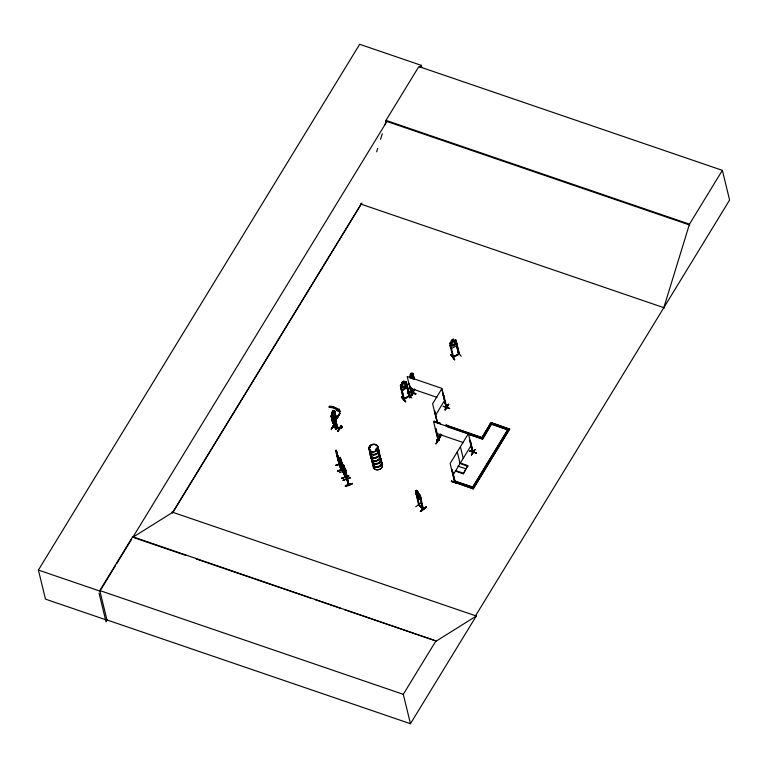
<?xml version="1.0" encoding="UTF-8"?>
<svg xmlns="http://www.w3.org/2000/svg" width="768" height="768" viewBox="0 0 768 768"><rect width="100%" height="100%" fill="white"/><g stroke="black" fill="none" stroke-linecap="round" stroke-linejoin="round"><path stroke-width="1.15" d="M335.51 416.438L332.861 420.768L335.51 416.438L335.462 414.365M454.666 482.285L455.184 481.392L454.637 482.237L450.144 463.526L468.403 433.642L433.613 421.747L438.106 440.429L438.835 440.669L436.051 428.822L435.341 428.813L435.926 429.014M455.251 481.824L454.56 481.862M473.251 452.438L470.246 440.515L469.651 440.323M332.995 421.862C341.222 410.323 329.856 424.79 333.149 421.795M333.888 422.813C334.838 420.893 332.294 424.493 333.043 422.698M414.672 389.232L412.522 392.669L413.05 391.862M412.848 391.766L412.522 392.611L411.446 387.984M334.33 411.139L334.637 410.64L335.818 418.195L336.403 417.734L333.331 423.59L336.49 417.821L336.806 418.272L336.499 418.781L336.202 418.205M336.893 417.84L337.21 417.274M451.43 481.046L458.016 483.398M332.659 426.979L339.197 429.168M332.813 426.691L339.322 428.957M339.341 428.928L332.851 426.682M409.354 391.632C422.669 395.501 412.31 394.666 409.334 391.373M409.315 391.43L415.853 393.619M437.491 422.554L434.486 410.592L437.386 422.582L437.453 421.882M437.27 421.891L437.606 422.352M445.997 407.318L446.621 407.126L443.827 395.28L443.242 395.078L446.438 407.885L446.122 407.117M446.141 407.818L446.448 407.232M446.141 407.779L441.994 388.406L407.203 376.512L411.792 395.29L412.541 395.242L411.696 395.222L409.046 383.386L412.349 395.414L411.763 395.213M446.554 407.635L446.064 407.52M337.334 417.61L338.957 414.989M334.512 421.738C333.149 419.107 337.661 426.845 336.518 428.611C336.701 428.621 335.021 429.475 334.781 424.214M335.03 419.914L335.904 419.578L337.258 427.344M335.904 419.578L335.453 420.134M336.154 429.082L334.022 421.094L336.278 429.005L335.626 428.784M337.67 426.941L336.806 427.19M369.85 447.014L370.358 446.794L370.09 447.216M376.954 449.309L375.984 449.174M376.32 449.606C374.899 448.426 377.069 450.95 377.165 449.136M377.213 449.328L376.944 449.126M415.92 490.906L415.478 490.954C427.344 500.275 417.408 504.01 415.488 490.838L419.357 505.296L416.035 493.267L418.666 505.133L423.216 509.299L420.115 497.088L422.755 508.867M420.883 498.864L420.758 499.949L417.283 496.589M404.246 398.765L403.488 398.995L404.102 398.611M406.742 386.659L409.19 396.163L406.32 384.49L406.723 383.981L409.699 395.798L403.632 399.36M404.285 399.264L401.309 387.437L400.762 387.792L403.67 399.619L400.445 385.584M408.902 395.539L409.517 395.146M409.661 395.309L408.989 395.741M337.805 416.698L339.043 414.826M412.637 378.96L412.272 374.227L411.59 374.669L411.197 373.104L411.619 374.563M402.307 390.394L406.906 387.456L407.299 385.613L407.011 387.523L402.317 390.518L401.347 389.491M339.504 464.813L339.158 463.968M338.909 464.054L339.235 464.333M340.858 468.979L341.424 469.872L336.154 450.23L336.912 452.448M343.104 471.898L339.85 457.517L342.912 470.4M344.746 476.227L345.37 477.043L343.152 471.187M345.36 476.918L342.797 471.302L345.101 477.072L342.307 464.851L345.082 477.12L345.178 476.496M346.742 479.51L346.867 478.896M347.136 479.77L343.795 467.741M348.816 483.821L349.066 484.742L344.822 468.365L337.728 470.87L337.91 471.418L344.947 469.325M332.976 410.611L331.21 416.122M456.979 343.939L456.605 345.754L451.632 348.413L450.595 347.28L449.731 343.421M456.365 344.87L458.688 354.384L459.408 354L452.832 357.245L458.496 353.914M455.923 342.72L456.384 342.24L455.798 342.547L458.726 354.403L459.005 353.424M459.302 353.578L452.947 357.187M401.443 397.267L405.677 401.846L401.472 396.998M419.03 505.046L418.877 504.47M419.184 504.854L418.723 504.422M422.803 508.253L423.331 508.694L418.81 504.47M334.022 421.094L333.888 421.594M335.587 420.038L337.296 427.411L335.376 419.357L334.915 419.875L335.798 419.568M433.978 421.45L440.506 423.667M450.758 355.085L454.675 359.837L451.018 354.701M376.627 151.805L377.693 148.406M380.525 139.354L382.301 133.69M385.133 124.637L385.987 120.384L418.877 66.566L722.362 170.342L729.6 200.035L475.517 615.83L476.227 616.08L436.31 641.059L344.582 609.696M663.83 307.67L689.472 224.17L722.362 170.342M410.102 377.779L410.122 374.928M333.706 423.13L339.917 413.309L336.154 418.454M334.166 422.438L335.376 423.12L333.811 422.122L333.274 423.072L334.877 423.974L335.414 423.024M472.858 451.968L472.886 452.467M473.184 452.486L472.426 452.198M333.437 422.726L331.622 416.573M335.962 416.573L336.067 418.301L336.95 417.197M335.856 418.138L335.117 415.123M342.278 464.688L340.022 457.421L340.733 459.235M412.042 388.637C414.643 396.403 412.474 388.762 409.958 397.843M340.147 427.229L340.858 425.952M418.522 504.653L423.427 509.117L419.952 495.053M329.347 406.33L330.557 406.829A5.933 2.659 26.6 0 1 337.718 409.574L337.382 410.246A5.933 2.659 26.6 0 0 330.211 407.51L329.011 407.011L329.952 406.234A6.931 3.101 26.6 0 1 337.67 408.922L339.187 409.248L340.138 411.312L339.802 411.984L336.518 410.448L336.864 409.766L340.138 411.312M329.693 407.587L330.029 406.906M329.05 407.002L329.616 406.915A6.931 3.101 26.6 0 1 337.325 409.594L337.987 410.112L338.304 409.421M337.987 410.112L339.187 409.248M339.648 413.645L333.11 423.456L336.442 417.821L334.502 410.554L333.35 411.926M339.917 413.309L336.624 418.877M338.918 414.874L339.254 414.269M403.824 399.562L409.699 395.77L406.368 381.773L400.886 384.691L400.368 385.603L401.414 389.443M400.416 385.651L400.925 384.739M455.578 471.168L463.306 473.818L467.76 465.6L460.022 462.96M334.934 421.459L334.57 421.805L337.21 417.485M334.637 421.843L337.709 416.794M338.582 415.718L339.61 413.818M340.253 427.114L341.011 425.722L337.853 431.405L341.635 425.914L341.27 425.597M440.477 423.408L433.949 421.2L440.477 423.456M443.251 406.272L449.798 408.499L443.165 406.358M337.795 416.707L335.875 419.952L336.259 419.299M414.451 389.155L409.699 397.776L413.386 392.208M443.827 395.28L443.126 395.28M445.814 406.579C447.648 406.934 445.325 405.83 445.987 406.992M448.723 404.333C442.406 416.966 445.296 405.072 448.733 404.342M437.827 440.189C430.483 453.994 447.293 424.253 436.406 443.078M436.474 443.136L439.757 437.28M438.038 440.074L438.95 440.477L438.154 439.786M452.17 470.093L454.896 482.362L452.17 470.093L455.27 481.882M452.093 470.669L452.4 470.17M469.536 440.515L470.352 440.794L472.886 452.928L469.824 441.216L470.246 440.515M469.843 451.229L476.573 453.11L470.026 450.912M472.272 451.718L473.04 451.709L472.55 452.429M471.293 447.043L472.234 451.776M471.398 455.078L474.826 449.443M475.133 449.558L471.446 455.059L474.864 449.462M458.054 483.427L451.315 481.507L451.45 480.989M476.544 453.101L469.776 450.989M332.803 423.226L331.056 416.064C334.186 419.04 333.523 430.598 331.325 416.102M331.594 415.642L331.056 416.064M335.923 416.63L335.942 417.178M333.715 421.728L336.182 417.658L334.406 410.554M339.629 413.136L339.533 413.779L339.85 413.27M107.213 620.026L106.061 621.917L99.034 593.078M436.31 641.059L132.691 536.736L99.802 590.554L107.021 620.179L45.485 599.136L38.4 570.058L359.683 44.285L421.219 65.328L421.786 67.651M100.56 590.083L115.45 565.718M116.688 563.683L131.578 539.309M132.691 536.736L132.826 537.283L386.909 121.478M419.971 67.373L421.219 65.328M361.046 204.134L172.742 512.304L132.826 537.283M172.445 513.13L361.997 202.925M334.685 423.322L331.334 429.168L334.685 423.514M337.152 426.624L336.768 427.152L334.934 419.808M341.232 425.558L337.939 431.405M337.853 431.405L341.366 425.798M411.274 373.133L410.15 374.966M409.69 377.645L410.477 376.358M411.523 374.65L412.867 373.229L413.76 377.126M409.757 377.674L412.349 373.373M413.011 376.099C413.174 374.458 412.704 377.818 413.578 378.422M414.749 389.53L412.81 392.717L411.677 388.061M435.456 415.411L444.586 400.474M441.686 434.707L438.029 440.688L436.762 440.256L440.323 433.91M436.762 440.256L439.805 435.274M438.029 440.688L441.59 434.342M446.41 426.47L447.072 425.386L445.805 424.944L481.949 437.635M452.976 475.162L471.235 445.277M490.416 423.792L481.286 438.73L490.944 422.419L509.693 429.158L473.165 488.928L454.416 482.189L455.088 481.094L472.474 487.046L454.848 481.277M454.502 482.554L455.194 481.344M467.818 434.122L482.554 439.162L491.597 423.859L490.368 423.869M482.554 439.162L491.597 423.859M463.306 473.818L467.76 465.6M472.522 487.488L507.802 429.744M473.165 488.928L509.606 428.794M106.963 619.939L410.458 723.715L403.296 694.33L436.176 640.512M410.458 723.715L476.275 616.003L172.022 512.054M337.018 417.763L338.074 416.064M337.133 417.456L338.15 415.853M403.43 399.043L408.874 395.702M333.379 423.6L338.592 415.69M339.408 464.496L341.424 469.795M341.299 469.392L339.408 464.65M349.037 484.685L347.021 479.549M472.982 452.89L468.403 433.642M376.128 449.136L376.685 448.781M332.909 422.179L333.024 423.302M412.714 391.757L413.117 392.275L412.445 392.266M339.782 428.198L333.206 425.798M452.851 356.755L453.11 357.408M453.13 357.437L453.571 356.65M459.312 354.125L456.384 342.24M370.186 447.187L369.869 446.803M416.87 491.75L416.515 490.32L416.947 494.285L419.376 497.453L419.856 497.011L419.203 494.342L416.89 490.886L417.907 492.211M416.458 493.651L415.843 493.411M418.31 493.2L418.022 491.731L416.458 490.358M419.395 494.122L420 495.082M420.374 511.094C438.394 498.288 408.365 520.205 426.173 506.918M420.461 511.334L426.23 507.11M426.451 507.341L420.682 511.565M401.894 382.387L403.939 381.158L404.237 382.685L405.35 382.522L406.003 385.19L405.283 386.976L403.411 388.166L402.134 387.658L401.482 384.989L402.365 383.875L401.894 382.387L402.25 383.818M402.019 382.445L403.882 381.254M401.453 387.6L400.762 387.792M409.459 395.184L409.018 395.856M411.763 397.958L407.568 393.101M451.306 340.368C456.106 336.662 450.614 341.962 450.211 342.566L449.702 343.498L455.155 340.051M453.36 339.322L453.744 340.81L456.048 340.099L459.341 354.038L453.024 357.418L450.067 345.61L450.768 345.475L453.581 357.197M450.768 345.475L450.067 345.61M461.174 356.323L457.613 351.37M412.368 394.79L411.744 394.55L412.435 394.81M404.054 399.091L401.875 389.77M338.976 463.229L335.856 450.451M335.962 450.509L339.053 460.531L338.899 459.6M336.182 452.842L339.149 464.928M337.142 453.504L336.797 451.968M337.363 456.259L336.845 454.186L339.13 460.502M338.122 457.766L341.184 469.958L338.861 464.131M340.368 458.851L340.099 457.392M340.118 460.013L343.123 472.138M341.27 461.107L341.914 463.776L340.598 459.408L343.066 467.674M342.01 462.97L341.578 461.914M335.568 465.475L342.595 463.094M335.597 465.571L342.557 462.922L335.53 465.312M348.672 484.378L346.771 479.626L343.67 465.456M344.266 467.146L345.59 471.514L343.69 465.149L344.525 467.338M343.651 465.379L345.322 469.632M342.941 466.81L342.989 467.702M344.784 468.538L337.738 470.88M337.795 471.12L344.88 469.152M344.381 469.114L346.742 475.402L345.658 470.659M339.504 472.637L346.512 470.112M345.734 472.666L348.797 484.858L345.706 472.483M341.731 478.282L348.701 475.651L341.731 478.282L348.883 476.189L341.731 478.253M343.181 480.374L350.218 477.994M352.378 483.379C349.507 486.979 337.843 487.229 352.397 483.437M345.408 486.019L352.454 483.667L345.35 485.798M412.272 373.421L412.829 373.306L414.173 379.085M336.518 410.448L337.382 410.246M454.896 481.248L454.598 481.805M453.744 340.81L454.925 340.714L455.578 343.392L454.79 345.101L452.822 346.157L451.478 345.581L450.835 342.902L451.776 341.866L451.382 340.378M405.571 381.83L406.349 381.878M331.238 429.11L334.752 423.571M455.174 339.994L455.981 340.157M376.589 448.714L377.117 448.896M333.994 410.707L331.43 415.018M331.901 412.358L332.928 410.486L333.331 412.032L333.994 411.581L334.656 414.24L333.37 418.032L332.534 417.821L332.179 413.76M412.166 394.992L411.629 394.838M445.958 406.906L446.486 407.213M438.874 440.429L438.288 440.256L435.456 428.621M456.922 483.034L451.469 481.21L456.902 483.101M433.91 421.555L440.534 423.658M385.987 120.384L689.472 224.17M386.189 121.238L689.683 225.014M360.336 203.894L664.541 307.91M410.035 388.147L436.973 397.354M492.115 423.149L509.693 429.158M490.272 423.504L507.754 429.821L491.453 424.243M448.282 426.125L480.826 437.261M447.533 426.854L482.467 438.797M436.454 433.382L463.382 442.589M436.675 439.891L437.942 440.323M461.29 463.997L467.923 466.272M457.949 466.099L465.686 468.749M333.398 425.741L339.946 427.978M455.414 470.506L463.152 473.146M454.416 482.189L473.078 488.563M133.958 537.667L186.048 555.485M196.234 558.97L310.618 598.08M315.139 599.626L341.184 608.534M99.802 590.554L403.296 694.33M38.4 570.058L99.936 591.101M448.454 404.227L445.066 409.843M333.821 422.342L335.626 428.918M420.115 497.088L420.528 497.472L419.914 497.232M421.354 502.57L415.757 506.784M419.261 505.027L422.832 508.368M339.85 457.517L340.406 458.966M401.434 397.046L405.677 401.846M332.275 419.885L332.947 420.701M332.928 420.797L331.258 416.074M341.098 469.853L338.093 457.584M348.71 484.752L346.474 479.03M453.763 340.666L453.418 339.235M451.046 354.662L454.675 359.837M343.91 466.234L344.15 466.666L343.805 465.235M338.842 409.92L339.802 411.984M340.022 457.421L341.654 461.904M345.936 473.165L343.766 465.13M338.323 458.266L336.95 454.003M345.677 470.698L345.322 469.613L345.6 470.726M508.426 428.726L471.898 488.496M460.406 446.726L463.248 458.362M457.267 451.862L460.109 463.498M446.362 407.894L441.744 388.838L432.614 403.776L437.155 422.506M437.136 433.306L438.95 440.477M413.098 375.514L413.952 379.008M412.358 377.818L411.706 375.149L410.659 376.867L411.091 378.643M412.262 388.714L413.146 392.285M410.726 388.07L412.416 395.434L411.878 394.56M403.843 381.197L404.189 382.627M335.165 419.424L337.008 426.72M334.685 421.181L336.451 428.592M333.782 421.488L335.558 428.755M343.517 465.245L347.088 479.846M345.341 476.986L340.742 459.139M337.325 453.936L337.978 456.614L336.154 450.23M335.904 450.346L339.475 464.947M378.086 451.373A4.646 3.706 -13.7 0 1 376.339 457.843A4.646 3.706 -13.7 0 1 370.493 453.946M378.086 451.142A4.704 3.754 -13.7 0 1 376.31 457.699A4.704 3.754 -13.7 0 1 370.378 453.754M378.749 454.051A4.646 3.706 -13.7 0 1 377.002 460.531A4.646 3.706 -13.7 0 1 371.136 456.634M378.72 453.936A4.646 3.706 -13.7 0 1 379.248 458.938A4.646 3.706 -13.7 0 1 373.114 460.33A4.646 3.706 -13.7 0 1 371.53 455.568M377.309 447.926A4.704 3.754 -13.7 0 1 375.533 454.493A4.704 3.754 -13.7 0 1 369.6 450.547M377.952 450.835A4.637 3.696 -13.7 0 1 376.205 457.296A4.637 3.696 -13.7 0 1 370.368 453.408M377.299 448.166A4.637 3.696 -13.7 0 1 375.552 454.627A4.637 3.696 -13.7 0 1 369.715 450.739M378.048 450.979A4.704 3.754 -13.7 0 1 378.576 456.038A4.704 3.754 -13.7 0 1 372.374 457.44A4.704 3.754 -13.7 0 1 370.762 452.621M377.261 447.763A4.704 3.754 -13.7 0 1 377.789 452.832A4.704 3.754 -13.7 0 1 371.587 454.234A4.704 3.754 -13.7 0 1 369.984 449.414M377.174 447.619A4.646 3.706 -13.7 0 1 377.693 452.611A4.646 3.706 -13.7 0 1 371.578 453.994A4.646 3.706 -13.7 0 1 369.994 449.242M380.323 460.512A4.646 3.706 -13.7 0 1 378.566 466.992A4.646 3.706 -13.7 0 1 372.72 463.094M380.314 460.291A4.704 3.754 -13.7 0 1 380.842 465.35A4.704 3.754 -13.7 0 1 374.64 466.752A4.704 3.754 -13.7 0 1 373.037 461.933M380.957 463.094A4.646 3.706 -13.7 0 1 381.475 468.096A4.646 3.706 -13.7 0 1 375.35 469.478A4.646 3.706 -13.7 0 1 373.757 464.717M381.677 463.718A4.618 3.677 -13.7 0 1 378 469.738A4.618 3.677 -13.7 0 1 373.766 464.659M378.797 454.368A4.618 3.677 -13.7 0 1 377.059 460.8A4.618 3.677 -13.7 0 1 371.242 456.931M378.778 454.186A4.646 3.706 -13.7 0 1 377.03 460.666A4.646 3.706 -13.7 0 1 371.165 456.758M379.536 457.075A4.704 3.754 -13.7 0 1 380.064 462.144A4.704 3.754 -13.7 0 1 373.862 463.546A4.704 3.754 -13.7 0 1 372.25 458.726M380.179 459.984A4.637 3.696 -13.7 0 1 380.698 464.966A4.637 3.696 -13.7 0 1 374.592 466.349A4.637 3.696 -13.7 0 1 373.008 461.606M379.526 457.315A4.637 3.696 -13.7 0 1 377.789 463.766A4.637 3.696 -13.7 0 1 371.942 459.888M381.562 461.674A4.704 3.754 -13.7 0 1 376.694 466.992A4.704 3.754 -13.7 0 1 372.989 461.77M380.275 460.118A4.704 3.754 -13.7 0 1 381.053 460.819M379.498 456.912A4.704 3.754 -13.7 0 1 380.026 461.981A4.704 3.754 -13.7 0 1 373.814 463.382A4.704 3.754 -13.7 0 1 372.211 458.563M379.402 456.768A4.646 3.706 -13.7 0 1 377.654 463.238A4.646 3.706 -13.7 0 1 371.808 459.35M413.731 377.05L413.722 379.123L413.798 377.069M453.677 357.072L453.274 356.496L453.677 357.072M341.549 428.122L342.451 426.528L341.549 428.122M332.851 411.158L332.314 412.752L332.851 411.158M333.446 412.512L332.419 414.24L333.082 416.89L334.109 415.162L333.446 412.512M411.11 373.786L410.554 375.37L411.11 373.786M403.613 381.706L402.528 382.944L403.613 381.706M404.352 383.155L402.49 384.346L403.133 387.024L405.005 385.834L404.352 383.155M453.101 339.802L451.949 340.963L453.101 339.802M453.869 341.28L451.891 342.336L452.544 345.014L454.512 343.958L453.869 341.28M350.122 477.773L343.085 480.163L350.122 477.773M418.445 493.632L417.043 492.317L417.696 494.986L419.098 496.31L418.445 493.632M371.261 451.459A4.646 3.706 -13.7 0 0 378.01 447.408A4.646 3.706 -13.7 0 0 370.944 444.998A4.646 3.706 -13.7 0 0 371.261 451.459M371.29 451.565A4.646 3.706 -13.7 0 0 378.029 447.514A4.646 3.706 -13.7 0 0 370.973 445.104A4.646 3.706 -13.7 0 0 371.29 451.565M371.347 451.709A4.627 3.686 -13.7 0 0 378.048 447.686A4.627 3.686 -13.7 0 0 371.03 445.286A4.627 3.686 -13.7 0 0 371.347 451.709"/></g></svg>
